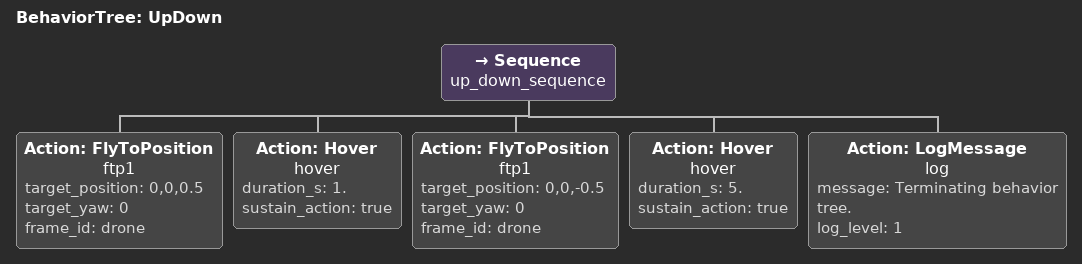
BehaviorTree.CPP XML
<root BTCPP_format="4" main_tree_to_execute="UpDown">
     <BehaviorTree ID="UpDown">
        <Sequence name="up_down_sequence">

            <Action
                ID="FlyToPosition"
                name="ftp1"
                target_position="0,0,0.5"
                target_yaw="0"
                frame_id="drone"
            />

            <Action
                ID="Hover"
                name="hover"
                duration_s="1."
                sustain_action="true"
            />

            <Action
                ID="FlyToPosition"
                name="ftp1"
                target_position="0,0,-0.5"
                target_yaw="0"
                frame_id="drone"
            />

            <Action
                ID="Hover"
                name="hover"
                duration_s="5."
                sustain_action="true"
            />

            <Action
                ID="LogMessage"
                name="log"
                message="Terminating behavior tree."
                log_level="1"
            />

        </Sequence>
     </BehaviorTree>

 </root>
